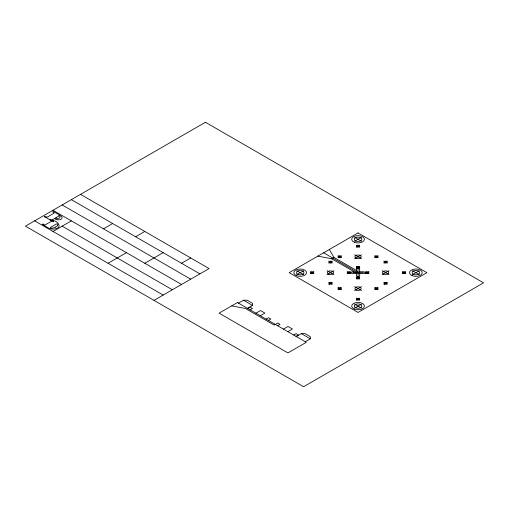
<?xml version="1.0" encoding="UTF-8"?>
<svg xmlns="http://www.w3.org/2000/svg" width="509" height="509" viewBox="0 0 509 509"><rect width="100%" height="100%" fill="white"/><g stroke="black" fill="none" stroke-linecap="round" stroke-linejoin="round"><path stroke-width="0.76" d="M57.593 225.404L57.841 224.418A1.985 1.145 0 0 0 57.511 223.96L56.238 224.024A12.305 7.107 0 0 0 55.78 224.304L55.246 224.647A13.794 7.966 0 0 1 54.749 224.953A12.738 7.355 0 0 1 53.884 225.525L50.461 227.447L50.334 228A1.591 0.916 0 0 0 50.849 228.166L52.433 228.134A6.324 3.652 0 0 0 53.07 228.007A7.82 4.517 0 0 0 55.666 227.052M50.149 219.697L51.294 219.71A9.467 5.465 0 0 1 51.912 219.958L53.051 220.429A3.773 2.176 0 0 1 53.273 220.518C57.721 220.989 62.327 227.345 55.952 228.7A5.612 3.239 0 0 1 54.056 229.082L52.357 229.101A7.578 4.377 0 0 1 48.323 227.975L43.036 224.838A2.819 1.629 0 0 1 42.578 224.514M58.745 215.899L58.44 216.115A5.58 3.219 0 0 1 58.039 216.389A6.337 3.658 0 0 1 57.383 216.84L57.288 216.891A4.746 2.742 0 0 0 56.677 217.318M55.322 218.107L56.677 217.318M52.993 231.461L71.355 220.861M103.492 228.815L112.674 223.515M135.623 236.761L144.804 231.461M108.08 263.268L126.442 252.668M144.804 263.268L163.166 252.668M181.528 263.268L190.71 257.968M153.985 300.374L209.072 268.567L80.537 194.362M238.46 303.135L243.512 300.215L247.183 300.215L252.496 303.288L252.509 305.4L247.457 308.327M296.76 274.669L303.644 270.693M354.601 241.272L361.485 237.296M317.87 256.122L331.645 258.769L333.949 257.439L356.44 270.425L358.062 272.69L352.871 271.755A1.622 0.935 0 0 0 351.248 272.69A1.622 0.935 0 0 0 352.871 273.626L356.44 273.626L359.691 271.755L363.261 271.755A1.622 0.935 0 0 1 364.883 272.69A1.622 0.935 0 0 1 363.261 273.626L359.691 273.626L323.616 252.801M247.781 308.511L250.167 307.137L252.464 308.46L250.072 309.841M310.42 273.67L313.862 271.685M328.782 263.07L332.224 261.085M337.963 257.77L341.405 255.785M356.325 247.17L359.768 245.179M255.906 313.207L260.493 310.554L264.896 313.092L260.309 315.745M327.058 274.669L333.949 270.693M354.601 258.763L361.492 254.786M266.143 319.111L268.529 317.737L270.826 319.06L268.434 320.441M328.782 284.276L332.224 282.285M347.144 273.67L350.586 271.685M356.325 268.37L359.768 266.385M374.688 257.77L378.13 255.785M337.963 289.576L341.405 287.585M356.325 278.977L359.768 276.985M365.507 273.67L368.949 271.685M383.869 263.07L387.311 261.085M277.615 325.741L280.007 324.36L277.71 323.037L274.166 325.073L245.484 308.511L231.703 305.871M283.449 329.107L288.037 326.454L292.44 328.992L287.852 331.652M354.601 290.569L361.492 286.592M382.144 274.669L389.035 270.693M293.687 335.017L296.073 333.637L298.369 334.96L295.977 336.341M356.325 300.176L359.768 298.191M374.688 289.576L378.13 287.585M383.869 284.276L387.311 282.285M402.231 273.67L405.673 271.685M296.302 336.525L301.353 333.611L305.025 333.611L310.337 336.678L310.35 338.79L305.298 341.724M354.608 308.06L361.492 304.083M412.449 274.669L419.333 270.693M352.871 272.69L363.261 272.69M43.233 224.094L42.495 224.119L42.597 224.507M354.601 237.296L361.485 241.272M412.449 270.693L419.333 274.669M356.325 245.179L359.768 247.17M374.688 255.785L378.13 257.77M383.869 261.085L387.311 263.07M402.231 271.685L405.673 273.67M354.601 254.786L361.492 258.763M382.144 270.693L389.035 274.669M337.963 255.785L341.405 257.77M356.325 266.385L359.768 268.37M365.507 271.685L368.949 273.67M383.869 282.285L387.311 284.276M331.645 258.769L354.143 271.755M328.782 261.085L332.224 263.07M347.144 271.685L350.586 273.67M356.325 276.985L359.768 278.977M374.688 287.585L378.13 289.576M327.058 270.693L333.949 274.669M354.601 286.592L361.492 290.569M310.42 271.685L313.862 273.67M328.782 282.285L332.224 284.276M337.963 287.585L341.405 289.576M356.325 298.191L359.768 300.176M296.76 270.693L303.644 274.669M354.608 304.083L361.492 308.06M71.355 199.662L199.891 273.867M243.531 300.227L252.502 305.406M301.373 333.624L310.325 338.79M62.174 204.962L190.71 279.167M52.993 210.262L181.528 284.467M55.061 218.851L54.546 218.552L52.153 219.933L52.414 220.454A5.236 3.022 0 0 1 52.701 220.639L52.974 220.83A6.038 3.487 0 0 0 53.311 221.052A7.463 4.307 0 0 0 53.496 221.199L53.572 221.262A4.657 2.685 0 0 1 53.693 221.358C53.897 222.732 51.307 220.55 50.728 220.232M62.174 226.161L172.347 289.774M50.932 220.365L46.402 217.744A8.577 4.95 0 0 0 46.204 217.655L45.428 217.318A11.745 6.782 0 0 1 44.506 216.859L44.2 216.312L46.465 216.949A2.042 1.177 0 0 0 46.968 217.165L48.533 216.427A8.628 4.982 0 0 0 49.08 216.071L49.233 215.962A4.657 2.685 0 0 1 49.398 215.848L54.056 213.144A0.789 0.452 0 0 0 54.094 212.927C52.376 212.399 52.389 210.841 54.075 211.865A9.716 5.605 0 0 1 54.87 212.393L56.938 213.589A9.716 5.605 0 0 1 57.854 214.041L58.001 214.124A3.767 2.176 0 0 1 58.141 214.213L60.749 215.867A4.995 2.882 0 0 1 62.092 217.547L61.964 218.253A3.703 2.138 0 0 1 61.366 218.978L60.113 219.627A3.067 1.769 0 0 1 58.987 219.837L57.905 219.818A6.242 3.601 0 0 1 55.08 218.838M34.631 220.861L163.166 295.074M329.368 249.486L333.949 257.439M50.156 219.812L50.162 219.843A0.891 0.515 0 0 0 50.346 220.028M359.691 271.755L359.691 269.694A1.622 0.935 0 0 0 358.062 268.752A1.622 0.935 0 0 0 356.44 269.694L356.44 270.425M359.691 273.626L359.691 275.687A1.622 0.935 0 0 1 358.062 276.622A1.622 0.935 0 0 1 356.44 275.687L356.44 273.626M358.062 269.694L358.062 275.687M43.386 224.138A5.453 3.149 0 0 1 43.946 224.545L44.557 224.895A0.751 0.433 0 0 0 44.837 225.016L51.689 221.192L51.632 220.696A4.027 2.329 0 0 0 50.938 220.359M57.644 225.417A8.386 4.842 0 0 1 55.634 227.033M58.726 215.873A0.763 0.439 0 0 1 59.133 215.829A1.018 0.585 0 0 1 59.515 215.981L59.699 216.09A1.737 0.999 0 0 1 60.043 216.554L59.973 217.133A3.538 2.042 0 0 1 57.383 218.768A1.979 1.139 0 0 1 55.774 218.437L55.704 218.399A2.24 1.292 0 0 1 55.303 218.107M205.42 122.262L25.45 226.161L303.58 386.738L483.55 282.839L205.42 122.262M237.448 302.55L219.086 313.15L287.948 352.909L306.31 342.303L237.448 302.55M358.05 232.925L289.188 272.678L358.05 312.437L426.905 272.678L358.05 232.925M375.597 257.586A1.622 0.935 0 0 0 378.034 256.778A1.622 0.935 0 0 0 375.597 255.963A1.622 0.935 0 0 0 375.597 257.586M375.597 289.392A1.622 0.935 0 0 0 378.034 288.584A1.622 0.935 0 0 0 375.597 287.77A1.622 0.935 0 0 0 375.597 289.392M384.639 284.041A1.622 0.935 0 0 0 387.203 283.379A1.622 0.935 0 0 0 384.925 282.425A1.622 0.935 0 0 0 384.639 284.041M413.683 274.44A3.767 2.176 0 0 0 419.639 272.9A3.767 2.176 0 0 0 414.351 270.693A3.767 2.176 0 0 0 413.683 274.44M329.552 284.041A1.622 0.935 0 0 0 332.116 283.379A1.622 0.935 0 0 0 329.838 282.425A1.622 0.935 0 0 0 329.552 284.041M357.095 246.935A1.622 0.935 0 0 0 359.659 246.273A1.622 0.935 0 0 0 357.382 245.319A1.622 0.935 0 0 0 357.095 246.935M338.873 289.392A1.622 0.935 0 0 0 341.31 288.584A1.622 0.935 0 0 0 338.873 287.77A1.622 0.935 0 0 0 338.873 289.392M355.842 307.837A3.767 2.176 0 0 0 361.797 306.297A3.767 2.176 0 0 0 356.51 304.089A3.767 2.176 0 0 0 355.842 307.837M354.315 309.052A6.362 3.671 0 0 0 364.38 306.45A6.362 3.671 0 0 0 355.454 302.721A6.362 3.671 0 0 0 354.315 309.052M412.156 275.655A6.362 3.671 0 0 0 422.222 273.059A6.362 3.671 0 0 0 413.295 269.325A6.362 3.671 0 0 0 412.156 275.655M328.948 274.236A3.118 1.801 0 0 0 333.618 272.678A3.118 1.801 0 0 0 328.948 271.119A3.118 1.801 0 0 0 328.948 274.236M347.914 273.435A1.622 0.935 0 0 0 350.478 272.773A1.622 0.935 0 0 0 348.201 271.825A1.622 0.935 0 0 0 347.914 273.435M355.836 241.043A3.767 2.176 0 0 0 361.791 239.51A3.767 2.176 0 0 0 356.51 237.302A3.767 2.176 0 0 0 355.836 241.043M354.309 242.259A6.362 3.671 0 0 0 364.374 239.663A6.362 3.671 0 0 0 355.447 235.928A6.362 3.671 0 0 0 354.309 242.259M297.994 274.44A3.767 2.176 0 0 0 303.949 272.9A3.767 2.176 0 0 0 298.668 270.693A3.767 2.176 0 0 0 297.994 274.44M356.217 258.235A3.118 1.801 0 0 0 361.148 256.962A3.118 1.801 0 0 0 356.777 255.136A3.118 1.801 0 0 0 356.217 258.235M357.235 278.792A1.622 0.935 0 0 0 359.672 277.978A1.622 0.935 0 0 0 357.235 277.17A1.622 0.935 0 0 0 357.235 278.792M296.473 275.655A6.362 3.671 0 0 0 306.533 273.059A6.362 3.671 0 0 0 297.606 269.325A6.362 3.671 0 0 0 296.473 275.655M356.491 290.136A3.118 1.801 0 0 0 361.161 288.584A3.118 1.801 0 0 0 356.491 287.025A3.118 1.801 0 0 0 356.491 290.136M384.639 262.835A1.622 0.935 0 0 0 387.203 262.173A1.622 0.935 0 0 0 384.925 261.225A1.622 0.935 0 0 0 384.639 262.835M383.761 274.135A3.118 1.801 0 0 0 388.691 272.862A3.118 1.801 0 0 0 384.32 271.036A3.118 1.801 0 0 0 383.761 274.135M357.095 299.941A1.622 0.935 0 0 0 359.659 299.279A1.622 0.935 0 0 0 357.382 298.325A1.622 0.935 0 0 0 357.095 299.941M311.33 273.492A1.622 0.935 0 0 0 313.767 272.678A1.622 0.935 0 0 0 311.33 271.87A1.622 0.935 0 0 0 311.33 273.492M403.141 273.492A1.622 0.935 0 0 0 405.578 272.678A1.622 0.935 0 0 0 403.141 271.87A1.622 0.935 0 0 0 403.141 273.492M366.276 273.435A1.622 0.935 0 0 0 368.84 272.773A1.622 0.935 0 0 0 366.563 271.825A1.622 0.935 0 0 0 366.276 273.435M329.692 262.892A1.622 0.935 0 0 0 332.129 262.078A1.622 0.935 0 0 0 329.692 261.263A1.622 0.935 0 0 0 329.692 262.892M338.873 257.586A1.622 0.935 0 0 0 341.31 256.778A1.622 0.935 0 0 0 338.873 255.963A1.622 0.935 0 0 0 338.873 257.586M357.235 268.192A1.622 0.935 0 0 0 359.672 267.378A1.622 0.935 0 0 0 357.235 266.57A1.622 0.935 0 0 0 357.235 268.192"/></g></svg>
